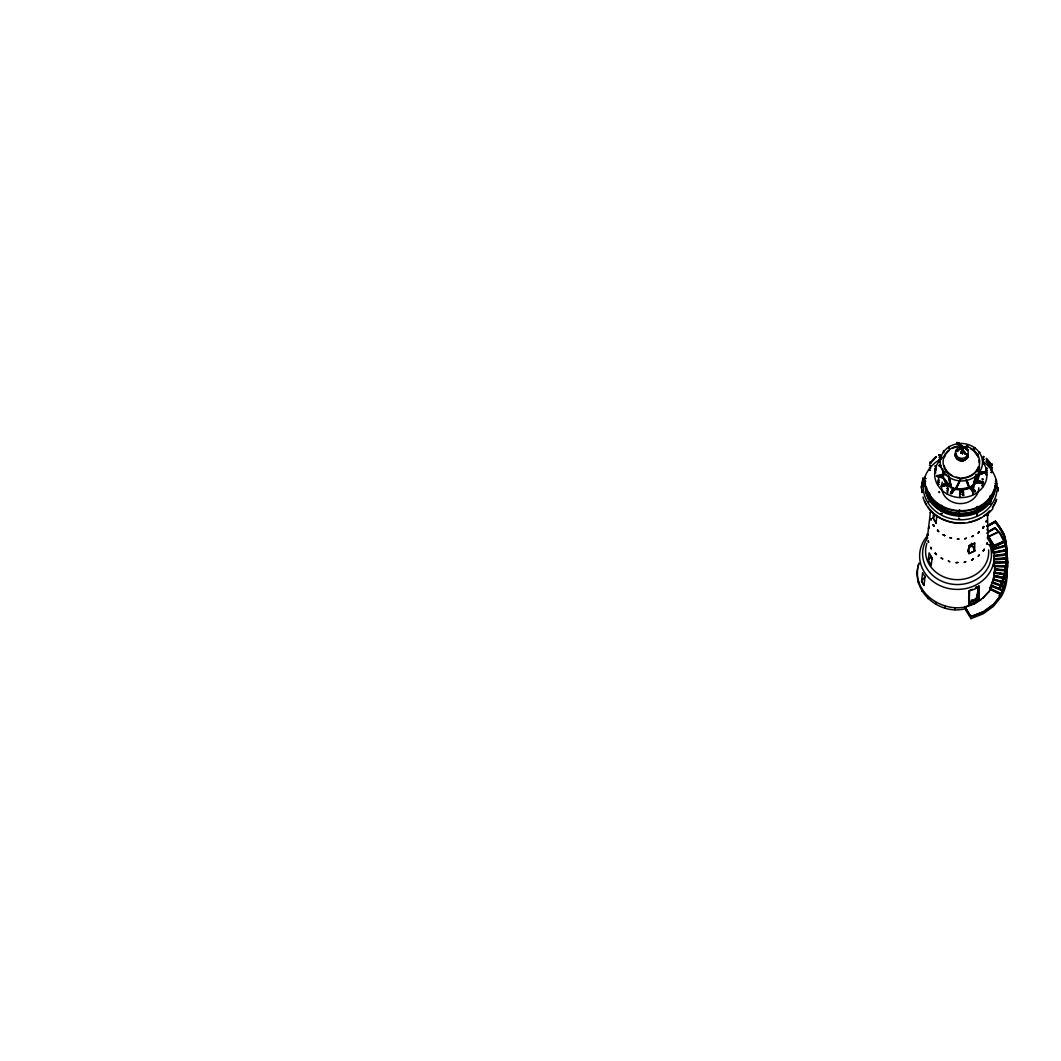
<?xml version="1.0" encoding="UTF-8"?>
<svg xmlns="http://www.w3.org/2000/svg" width="1061" height="1061" viewBox="0 0 1061 1061"><rect width="100%" height="100%" fill="white"/><g stroke="black" fill="none" stroke-linecap="round" stroke-linejoin="round"><path stroke-width="1.5" d="M963.043 492.622C960.51 491.402 964.263 489.346 963.388 493.338M953.375 491.296C951.16 489.824 954.237 492.41 953.733 489.957L952.751 489.479L952.128 491.124M981.319 599.465L974.489 603.762L969.078 604.823L968.972 590.619M1006.69 571.256A50.955 45.106 2.7 0 1 1001.053 596.905L993.361 606.428L983.123 613.842L971.027 618.629L964.94 608.842C938.76 615.433 909.423 590.314 919.012 563.126C907.977 596.11 954.728 621.07 979.184 600.102L979.276 586.242L976.133 587.25M944.409 486.044L942.672 486.19M951.677 493.219L950.629 493.206L951.438 491.787M951.465 493.564L953.308 490.089L953.176 490.832M973.759 547.264L974.688 550.951L968.998 553.603L968.998 545.686L974.727 543.113L974.688 550.964L968.958 553.55L968.162 550.274M962.407 492.291C962.831 492.079 961.319 492.052 963.109 491.986M952.088 491.057L951.2 492.065L951.982 492.384M951.478 491.88L952.327 490.461M930.272 513.073L930.457 511.826L927.632 535.473L927.632 534.213M960.072 496.694L960.033 497.503M994.237 563.152L1007.884 562.914L1007.526 566.402L994.475 565.924L994.197 562.025L1007.897 562.118L994.237 562.609L993.905 558.723L1007.008 557.874L1005.364 545.447L1003.825 541.216L1000.006 533.802L995.019 528.219M950.391 493.551L953.149 487.994M917.301 573.948L917.394 571.959M921.372 487.649L921.439 486.455M918.322 582.874L918.415 580.871M921.916 591.282L922.009 589.293M927.831 598.616L927.924 596.614M936.465 475.62L943.096 474.904M937.062 476.177L938.494 475.898M938.282 480.792C937.075 478.365 941.041 480.514 938.309 480.606M938.388 477.755C939.157 479.28 938.773 476.23 938.295 477.609M937.035 475.646C936.359 477.012 939.237 476.721 938.375 475.54L937.234 475.858M939.821 458.034C937.393 456.363 941.465 459.055 941.969 457.026M939.131 477.622L938.547 476.522M940.298 456.734L941.531 458.604L940.298 456.628M940.338 466.203L940.842 465.408L940.351 466.018M940.205 466.469L940.51 467.119M940.868 457.264L941.001 455.938L941.054 457.45M940.868 486.19L946.16 482.622L946.651 483.378L946.16 482.622M935.669 604.359L935.762 602.356M945.484 484.333L945.855 483.365L945.988 484.957M945.842 483.392L946.253 485.527L944.423 485.885M947.473 491.336C945.444 489.638 950.006 490.394 947.38 491.27M944.9 608.112L944.993 606.123M951.664 491.535L952.539 490.01M952.433 492.675L952.738 491.15M952.712 492.052L953.149 490.527M952.805 489.506L953.759 489.161M956.226 450.62L956.797 450.726M957.804 450.235L956.637 450.66M957.274 451.31L957.884 450.912M957.367 450.832L956.757 451.548L957.871 451.031M957.473 451.005L957.619 450.196M959.847 445.076L958.746 443.392M958.773 442.994L965.351 453.524M959.21 444.294L959.131 443.034M958.733 443.684L959.21 444.466M959.515 444.811L959.741 444.055M961.956 450.501L961.81 451.402A11.3 5.093 18.8 0 0 961.995 450.938L961.783 450.965A15.703 3.727 65 0 1 961.783 451.402L961.757 451.535A14.721 5.889 -31.1 0 1 961.16 452.928L961.293 453.153A14.721 5.889 -31.1 0 0 961.876 451.787L961.929 451.601A15.703 6.273 -31.1 0 0 962.062 451.058L962.3 450.474M961.995 450.726L961.903 451.694A14.721 3.488 65 0 0 962.155 453.392L962.579 453.631A14.456 3.435 65 0 1 962.261 451.097L961.982 450.633A14.456 3.435 65 0 1 961.491 451.827L961.664 452.052A14.721 3.488 65 0 0 962.009 451.416L962.035 451.296A15.703 3.727 65 0 0 962.115 450.885L961.889 451.243M961.239 451.946A14.456 3.435 65 0 0 961.73 450.753L962.181 451.654L962.194 450.978A15.703 3.727 65 0 0 962.155 451.482L962.168 451.575A14.721 5.889 -31.1 0 0 962.659 452.516L962.99 452.424A14.456 5.782 -31.1 0 1 962.327 450.912L961.677 450.925A14.456 5.782 -31.1 0 1 960.828 453.14M954.887 609.651L954.98 607.648M962.194 489.585L963.056 489.519L962.194 489.585L962.95 495.659M962.659 494.028C963.613 492.821 961.372 495.275 963.653 495.155M963.03 491.283L962.247 492.052M962.95 494.108L963.229 495.182M965.231 453.153L965.895 453.843L965.43 453.074M965.895 453.843L965.285 454.307L964.33 451.867M970.735 616.958L964.674 606.706L970.735 616.958L983.454 612.064L993.786 604.385M965.033 606.852L974.502 603.444L982.711 598.285L989.091 591.415L982.711 598.285M973.003 488.577L972.38 487.795L971.014 488.577L971.359 489.917M971.544 488.272L971.054 487.781L972.247 487.835M972.168 488.431L971.783 487.437M972.353 491.283C974.966 490.394 972.168 493.763 972.261 491.031M972.857 493.272L972.831 494.028L972.738 492.994M968.653 597.104L969.078 604.823L979.184 600.102L978.454 598.895L975.576 600.234M973.64 490.01L973.64 489.28M968.826 600.261C967.367 604.359 977.499 598.775 977.566 596.972L977.261 594.253M969.078 604.823L969.582 590.645L972.526 589.279M974.807 491.071L974.184 490.102M974.688 550.964L971.279 543.219M976.863 480.965L977.221 480.142L983.441 482.768M977.884 481.177C977.141 481.959 983.52 482.967 978.467 480.925L977.115 483.047L978.892 482.092M978.295 481.031L977.141 481.853L978.786 482.145M977.221 480.142L976.956 480.872M970.868 618.656L970.974 616.547L983.215 611.733L993.454 604.319L1001.107 594.85L1001.173 593.523M977.473 481.628C977.433 482.927 979.794 483.087 981.558 483.219M981.093 472.954L979.396 475.023L978.879 473.365M979.873 483.285L982.765 482.662L981.531 482.171L981.306 483.1M982.154 481.522L983.268 481.561L982.393 482.278M982.221 479.201C983.176 480.673 983.003 478.1 982.353 478.763M982.897 472.145L983.653 472.079M975.245 598.616L977.009 597.688L977.3 594.929M983.666 472.888C981.571 471.442 986.306 472.026 983.958 472.914M982.99 479.426L982.3 479.055M979.184 600.102L977.844 598.855L978.428 586.521L979.276 586.242L974.582 589.2L969.582 590.645M987.977 535.526L993.839 545.208L987.804 536.044M991.717 548.113L991.836 545.513L987.207 537.675M991.279 585.075L991.226 586.216L1002.751 590.911L1001.292 594.213L990.006 588.789L1001.305 594.014M993.839 545.009L992.035 546.044L991.743 545.434A6.194 2.48 -31.1 0 0 989.409 544.691A9.934 3.965 -31.1 0 1 988.308 544.532M990.192 588.245L990.138 589.372L1001.107 594.85M992.314 583.046L991.093 585.632L1002.645 590.34L1003.971 587.012L992.314 583.046L992.367 581.919L993.401 579.876L1005.165 583.351L1004.82 581.866M987.963 531.8L995.112 527.715L1000.377 533.603L1004.382 541.389L993.401 546.521L1004.396 541.19M993.414 552.715L1006.518 549.903L1005.709 546.229L992.34 549.837L993.414 552.715L1006.518 549.903M987.022 525.752L995.43 521.163A91.578 81.087 2.7 0 1 1003.733 533.63L1005.47 539.452A82.294 81.113 31.3 0 1 1002.061 583.749L1000.006 588.815L999.276 588.484L1001.319 583.431A81.458 80.278 31.3 0 0 1003.693 535.248A90.729 80.331 2.7 0 0 995.682 522.808L995.231 522.025L987.115 526.442M1005.961 550.951L1007.008 554.147L993.693 555.805M995.112 527.715L987.95 531.999M1000.006 588.815L1000.298 587.794A82.161 80.981 31.3 0 0 1004.356 535.036A91.578 81.087 2.7 0 0 995.417 521.375L995.43 521.163M993.945 559.306L1007.512 558.219L993.945 559.306L993.626 555.619L1006.504 553.829M993.865 576.521L1006.385 579.253L1005.072 582.529L993.321 579.293L994.369 572.051M993.282 582.356L993.454 578.736M994.475 565.924L993.109 565.288M994.78 569.293L1007.168 570.46L994.78 569.293L995.231 566.508L1007.512 567.171L1007.008 557.874M994.78 569.85L1007.154 571.017L1006.796 574.545L994.29 572.622L994.833 568.709M994.993 571.468L995.231 566.508M990.178 588.444L1001.16 593.722L1002.406 589.624M1001.597 593.842L1002.751 590.911M1002.645 590.34L991.093 585.42M1003.613 585.738L1002.393 589.823L991.266 585.274L989.634 588.404M992.367 581.919L1003.865 586.441L992.221 582.277M1006.504 550.102L1005.709 546.229M992.446 549.293L1006.213 545.195L992.314 548.922M1005.072 582.529L993.335 579.094M993.653 556.548L1006.451 554.969M1004.807 582.065L1005.974 579.319L1007.088 567.131M993.918 575.394L1006.478 578.006M993.945 559.85L1006.955 559.001M1006.796 574.545L994.303 572.423M1007.526 566.402L994.475 565.725M985.576 472.596C988.229 471.455 985.337 474.439 985.43 471.893M952.738 491.455L951.85 491.694M947.049 493.922L947.805 492.463L947.261 493.047M942.725 476.588C940.404 479.532 944.051 470.872 942.685 468.617M934.874 515.341L933.096 517.914L936.081 523.02L933.096 517.914L933.547 513.471M936.081 523.02L936.903 515.46M1007.168 570.46L1007.526 566.972M937.765 485.089L938.03 484.373M939.065 492.012L939.608 492.609L939.051 491.893M931.187 565.54L928.203 560.433L929.131 552.834L932.115 557.94L931.187 565.54L928.203 560.433L930.855 556.587L932.394 559.12M924.012 585.447L925.02 576.892L922.579 572.688L921.585 581.242L924.012 585.447L921.585 581.242L925.298 576.269M987.022 543.696L987.075 542.887L986.902 544.2M962.234 491.018L963.056 490.779M963.149 491.018L962.247 491.429M963.72 495.487L963.056 489.519M984.608 472.689L983.003 472.808M940.908 476.893L940.232 475.898L941.266 475.885M961.598 450.607L962.221 450.408M952.433 491.946L953.534 489.784M988.202 536.415L988.096 537.662L987.473 513.935L987.552 515.155M928.919 527.052L928.455 528.484L928.905 526.826M928.892 527.304L928.892 527.901M921.425 486.575L923.057 477.636M921.333 488.325L922.951 479.492M924.356 478.551L925.736 478.604L924.356 478.551A36.963 32.719 2.7 0 0 946.027 517.145A36.963 32.719 2.7 0 0 991.902 504.174A36.963 32.719 2.7 0 0 983.534 461.933L982.658 460.951M929.94 462.119C931.81 461.217 929.211 463.657 930.59 461.92M929.436 467.649L930.563 468.286L929.94 467.238M928.746 493.776C930.603 492.012 928.707 495.527 929.211 493.285M935.033 472.795L935.895 472.835L934.847 472.808M936.187 466.137C933.229 467.026 938.096 467.556 935.683 465.646M938.866 461.508L939.648 461.827L938.706 461.429M944.144 451.323C942.5 449.479 943.985 453.206 944.144 450.859M949.091 447.543L949.131 446.522L948.879 448.299M941.505 505.527C943.508 506.959 940.63 504.108 942.009 506.004M962.486 446.27L961.903 446.31M961.942 448.79L962.128 448.166M961.942 450.872L961.995 450.872A11.3 1.3 -74.6 0 1 961.929 451.588L961.929 451.588A15.703 3.727 65 0 1 961.876 451.005L961.889 450.753A15.703 6.273 -31.1 0 0 962.009 451.283A14.456 3.435 65 0 0 962.327 453.75M960.404 488.882L960.51 489.89L960.258 488.896M974.595 448.458L974.767 447.53L974.237 448.286M978.64 452.477L979.767 452.384L978.799 452.848M973.627 489.89L972.38 489.386L973.68 489.572M979.621 452.609L978.852 452.291M992.234 464.585C990.695 462.715 991.995 466.482 992.234 464.121M991.319 496.044L990.284 495.62L991.266 496.163M991.398 496.88L990.072 496.508L991.319 497.025M991.279 499.28L989.966 498.909L991.213 499.413M995.616 480.341C997.87 479.254 994.82 482.012 995.921 479.864M995.616 483.537C995.019 495.036 987.314 504.97 977.115 509.864M995.497 485.938C993.6 526.176 924.303 524.214 925.099 483.392M994.038 579.187L994.568 576.242M977.632 595.5C976.637 593.802 979.674 585.791 976.2 586.839M952.964 488.909L953.72 489.545M976.027 474.758L973.335 485.819L969.847 488.02L973.162 485.62L975.47 476.137M976.478 474.28L973.773 485.354L979.223 474.665L979.091 470.461M981.319 472.927L982.048 473.405L980.497 473.869L979.847 473.498L981.637 473.352L979.807 472.861M987.221 543.749L987.3 542.967M967.579 445.859A1.671 0.663 -31.1 0 1 967.141 446.23L966.438 445.806L967.632 446.416M944.038 472.636L943.017 476.933M943.919 474.333L944.807 471.389M944.966 471.654L942.99 477.556L950.775 487.198L948.362 476.535M966.465 449.174L957.38 443.034L966.16 448.352M965.722 448.843L965.895 448.617M966.253 448.604L966.239 448.432A4.496 1.737 39.5 0 0 968.255 450.129L968.056 450.381A4.496 1.737 39.5 0 0 965.987 449.413L966.213 448.498M948.428 560.937L949.927 561.826L948.348 561.176M952.778 490.752C953.149 490.023 952.088 490.169 953.693 490.461M939.582 476.694L940.709 476.296M941.677 475.912L940.338 476.044M999.356 588.59L1001.412 583.537A81.617 80.437 31.3 0 0 1004.794 539.611L1003.759 535.155A91.127 80.689 2.7 0 0 995.695 522.609L995.231 522.025M952.937 489.227L951.545 491.376L952.42 491.654M1006.292 578.63L1006.796 575.075L994.316 573.179M1003.613 585.937L1004.754 583.218M1003.865 586.441L1005.165 583.152M942.645 476.986L943.229 477.41M981.995 472.53L980.245 472.662L981.306 473.485M959.754 480.089L955.245 489.187L951.438 487.357L949.038 476.694M955.643 489.837L960.152 479.917M960.338 480.434L955.948 489.307L969.184 488.246L965.895 479.983M938.866 465.593L940.457 465.408L938.919 465.779M944.263 456.27L945.444 453.975M948.136 486.084C945.457 486.177 949.25 488.246 948.216 486.044M951.041 493.312L951.584 492.224M952.619 490.222L952.964 489.532M953.932 488.312L951.107 493.789M983.958 456.787C982.645 455.023 983.308 459.028 983.772 456.8M977.247 471.124L979.011 467.662M982.791 463.113L983.361 463.644L983.056 462.941M959.887 510.686C957.128 511.349 961.399 512.543 959.741 510.169M977.168 481.23L977.526 480.527M977.141 481.853L977.513 480.832M977.101 482.649L977.46 481.959M986.001 467.596L986.889 468.246L986.292 467.53M982.009 481.362L982.234 482.198M994.263 489.134C983.865 519.161 934.542 517.264 926.253 486.667M994.794 489.346C984.223 519.863 934.131 517.94 925.709 486.84M994.688 491.747C984.104 522.264 934.012 520.328 925.59 489.24M990.006 588.789L991.226 586.216M989.077 591.72L991.849 586.309M947.752 473.935L945.258 469.917M951.438 487.357L948.574 475.394M960.523 479.148L963.972 478.339M978.852 474.638L979.582 473.392M944.874 484.413C943.149 483.325 942.778 487.012 945.523 484.214L944.051 484.227M971.014 489.068L972.38 489.121M1003.759 535.155L1004.356 535.036M965.006 452.384L964.21 451.469L964.701 453.326M933.096 517.914L935.059 515.474M928.203 560.433L930.868 556.322M993.772 604.584L1001.465 594.876M967.287 445.885L967.539 445.58A1.671 0.663 -31.1 0 1 967.035 446.058L966.969 445.647M956.889 443.564L956.995 442.344L961.372 445.845L956.942 443.511M965.987 449.413L966.213 449.042A4.496 1.737 39.5 0 1 968.255 450.129M966.346 446.416L967.155 446.402M966.863 446.19L957.168 450.182M967.261 446.575L966.743 446.562A18.289 16.194 2.7 0 1 975.019 472.914A18.289 16.194 2.7 0 1 944.582 468.246A18.289 16.194 2.7 0 1 961.903 445.819M930.086 462.875L935.988 456.522M930.683 462.516C931.253 464.811 928.455 462.477 930.776 462.158M930.55 463.206L936.359 456.946M944.091 451.416L943.746 450.832M925.404 483.697L924.317 483.789L924.662 482.782M961.929 446.389L962.141 446.761M929.29 493.856C926.982 495.089 931.372 495.169 929.409 494.028M973.852 448.312L974.94 448.219L974.595 449.227M990.735 501.654C974.661 524.771 933.242 519.32 925.484 491.641M986.558 515.553L992.937 508.683M942.645 477.835L942.049 477.238M944.966 485.474L945.523 484.625L942.818 486.124M961.385 452.198L961.412 452.172A14.721 3.488 65 0 0 961.757 451.535L961.797 451.376A15.703 6.273 -31.1 0 0 961.929 450.832L961.836 451.044A14.456 5.782 -31.1 0 1 960.974 453.365M983.149 472.967L981.518 473.843M979.794 472.649L981.133 472.782M942.698 475.54L941.876 475.447M982.831 472.662L981.969 473.126M979.847 473.1L979.29 473.524M956.81 450.7L956.757 451.548M950.006 537.861L951.571 538.06L949.913 537.609M978.865 474.426L979.555 473.79M945.828 483.683L945.232 484.36M957.579 450.474L966.77 446.402M942.221 486.548L941.253 486.124M942.447 477.662L943.03 477.278L951.213 487.423L955.563 489.187L969.489 488.087L973.361 485.646A18.289 16.194 2.7 0 0 979.091 474.4L978.772 471.535M950.629 487.795L949.104 478.06M946.319 484.784L946.293 485.262M939.264 454.638L939.98 454.93M935.232 470.235L935.351 471.363L936.16 470.487M924.807 477.331L925.471 478.153L924.807 477.331A36.963 32.719 2.7 0 1 939.9 459.506L938.653 459.811L939.993 459.532M946.664 483.246L941.12 486.707M983.574 461.814L983.096 460.673M992.022 464.811L991.756 465.885L991.69 464.837M960.019 489.532C958.932 491.88 962.539 489.373 960.072 489.651M971.04 488.1L971.823 487.781M972.632 487.941L973.733 487.251L972.526 487.808M972.712 489.028L971.505 489.638M974.33 490.248L973.494 490.553M975.125 491.19L974.17 491.588M959.794 510.938L959.529 509.983L959.356 510.978M977.672 507.37L977.128 506.468L977.499 507.291M974.727 543.113L968.998 545.686M986.664 533.206L995.046 528.378M987.009 525.951L995.417 521.375M987.101 526.654L995.231 522.224M971.438 489.293L971.014 488.577M945.563 484.307L946.306 485.102M982.181 472.039L979.833 472.225L980.775 472.914M965.285 454.307L959.582 444.506M962.99 452.424L962.526 452.291A14.721 5.889 -31.1 0 1 962.048 451.429L962.022 451.296A11.3 1.3 -74.6 0 1 961.995 450.938A11.3 5.093 18.8 0 0 962.128 451.482L962.168 451.681A14.721 3.488 65 0 0 962.407 453.272L962.579 453.631M988.879 536.216L998.587 531.68M987.751 537.171L998.481 532.158M972.937 546.269C971.452 545.606 965.483 548.63 968.972 553.471M991.77 545.54L991.876 548.033L1003.175 542.755M1003.825 541.216L992.035 546.044M991.73 547.781L1003.772 542.144M975.483 587.9L978.428 586.521M968.998 602.98L977.844 598.855M943.733 485.195L943.043 484.917M983.454 611.865L970.749 616.759M985.324 472.278L978.56 472.835M941.12 477.026L941.704 476.376L940.364 476.389M981.849 473.763L983.308 472.914M943.534 451.416L943.667 452.623M961.704 450.991L962.102 451.084A15.703 6.273 -31.1 0 0 962.141 451.509M990.563 495.553L990.868 496.269M977.128 509.864C955.988 520.474 924.821 506.309 925.219 480.991M937.937 475.779L940.205 476.243M992.367 552.343L1006.014 549.81M993.375 553.258L1005.974 550.752M983.162 471.999L982.221 472.424M940.603 476.15L941.704 475.275L939.224 475.474L939.317 476.23M940.908 477.251L939.781 477.132M981.637 473.352L980.735 473.71M981.624 473.988L980.828 473.896M977.446 454.89L978.162 454.811M977.486 455.328L978.202 455.249M978.839 467.065L979.555 466.986M979.582 467.158L977.327 471.575M979.064 474.055L979.25 471.23M978.467 472.065L985.298 471.601M940.908 475.726L941.744 475.66M979.887 472.609L980.722 472.543M983.215 472.344L984.555 472.238M943.176 475.66L936.412 476.19M924.715 485.394L924.582 486.137L924.927 485.447M982.698 483.14C979.475 486.177 989.608 482.052 976.863 480.832M962.221 490.155L963.083 490.089M962.208 491.588L963.096 491.641M963.163 492.304L962.354 492.954M963.388 493.272L962.539 493.007M943.123 457.623L943.839 457.583M981.16 474.055L980.152 474.015M940.351 476.548L938.521 475.792M940.444 477.304L939.184 477.211M978.56 482.224L979.674 482.795L979.104 482.198M994.502 565.54L1007.141 566.004M977.884 482.689L977.128 482.808M994.82 568.908L1006.77 570.036M977.645 482.145L977.115 482.317M979.767 482.026L978.918 481.787M996.04 480.739C993.905 481.999 998.494 481.455 995.629 480.434M994.356 572.25L1006.412 574.094M993.905 575.592L1006.027 578.179M993.812 575.765L1006.305 578.431M972.141 489.638L972.075 488.856M979.674 483.418L978.335 482.768M995.802 487.994L995.364 488.604M939.051 465.248L940.351 465.739M978.295 481.27L979.064 481.588M981.359 482.516L982.579 483.02M952.99 488.537L953.786 488.856M952.566 489.373L953.348 489.691M952.924 489.957L953.706 490.288M979.741 474.678L979.091 474.4L973.361 485.646L974.011 485.925M979.595 474.771L978.918 469.864M938.972 476.416L942.088 477.967M974.887 491.893L970.881 486.959M982.871 486.004L983.083 486.734M979.807 481.734L978.521 481.283L978.746 481.906M965.855 448.511L966.08 448.763A4.496 1.737 39.5 0 0 968.056 450.381M959.82 444.4L958.786 442.702M986.558 458.352L992.022 465.116M986.16 458.763L991.531 465.421M986.451 460.753L991.916 467.516M986.04 461.164L991.425 467.821M975.841 452.649L977.526 454.718M971.584 486.522L975.536 491.548M973.985 490.434L974.78 491.415M928.547 497.145L929.834 496.72L928.494 496.999M959.117 444.227L959.224 443.989M988.587 537.33L993.454 545.381M972.844 599.744L971.651 600.818M971.266 600.049L971.81 600.95M965.046 606.733L970.987 616.693M987.247 529.121C987.539 530.977 988.109 531.057 987.26 529.81M1000.377 533.404L1003.719 539.89M1004.17 541.999L1005.961 545.686M964.476 452.662L958.905 443.803M991.823 545.845L993.229 549.134A37.321 33.037 2.7 0 1 948.561 588.484A37.321 33.037 2.7 0 1 928.004 535.195M989.409 544.691L990.536 547.357A34.443 30.49 2.7 0 1 951.531 584.094A34.443 30.49 2.7 0 1 927.725 537.715M966.558 479.758L969.847 488.02M966.942 480.925L968.03 483.683M966.677 481.031L969.555 488.723M1006.889 554.704L1007.512 558.219M1007.393 558.749L1007.937 561.853M978.905 470.235L979.343 474.028M979.303 474.267L979.396 475.023M978.746 473.405L978.826 474.492M962.751 491.044L962.844 491.787M962.446 492.145L962.473 492.848M994.489 565.341L994.727 571.693M978.375 466.84A17.772 15.729 2.7 0 1 962.38 477.861M959.303 477.755A17.772 15.729 2.7 0 1 956.266 477.158M952.035 475.434A17.772 15.729 2.7 0 1 944.078 465.593M944.343 457.45A17.772 15.729 2.7 0 1 945.497 454.917M946.253 453.723A17.772 15.729 2.7 0 1 949.184 450.567M952.937 448.206A17.772 15.729 2.7 0 1 957.274 446.787M970.696 448.843A17.772 15.729 2.7 0 1 978.229 457.371M978.945 460.05A17.772 15.729 2.7 0 1 979.117 462.782M975.284 452.795A17.772 15.729 2.7 0 1 976.995 455.103M967.738 457.119A6.326 5.597 2.7 0 1 967.062 458.458M963.136 460.925A6.326 5.597 2.7 0 1 959.86 460.806M955.523 456.681A6.326 5.597 2.7 0 1 955.351 455.222M967.725 455.116A6.021 5.332 2.7 0 1 964.568 459.625M963.096 460.103A6.021 5.332 2.7 0 1 955.842 456.058M967.552 453.962A6.021 5.332 2.7 0 1 963.083 460.341A6.021 5.332 2.7 0 1 955.828 456.31M968.162 455.129A6.459 5.716 2.7 0 1 960.669 460.527A6.459 5.716 2.7 0 1 955.523 453.193M968.149 455.368A6.459 5.716 2.7 0 1 960.656 460.766A6.459 5.716 2.7 0 1 955.51 453.432M966.73 457.357A5.889 5.212 2.7 0 1 965.749 458.405M960.033 459.546A5.889 5.212 2.7 0 1 958.627 458.975M956.545 456.999A5.889 5.212 2.7 0 1 956.001 455.713M967.605 454.784A5.889 5.212 2.7 0 1 967.353 456.124M967.433 454.519A5.889 5.212 2.7 0 1 966.796 455.753M956.611 455.394A5.889 5.212 2.7 0 1 956.067 454.108M960.152 459.188A5.451 4.828 2.7 0 1 958.852 458.657M962.844 452.211A14.456 5.782 -31.1 0 1 962.194 450.686M986.279 469.32A26.18 23.183 2.7 0 1 954.104 496.747A26.18 23.183 2.7 0 1 941.637 458.405M983.852 463.63A26.18 23.183 2.7 0 1 985.271 466.402M969.489 488.087A18.289 16.194 2.7 0 1 955.563 489.187M951.213 487.423A18.289 16.194 2.7 0 1 943.03 477.278M978.839 487.742A18.66 16.525 2.7 0 1 959.635 503.577A18.66 16.525 2.7 0 1 941.545 486.389M941.664 484.957A18.66 16.525 2.7 0 1 942.327 482.132M996.597 499.293A38.116 33.753 2.7 0 1 992.512 507.291M989.621 510.858A38.116 33.753 2.7 0 1 983.719 515.951M981.014 517.662A38.116 33.753 2.7 0 1 968.865 522.171M963.945 522.861A38.116 33.753 2.7 0 1 941.492 518.511M940.059 517.755A38.116 33.753 2.7 0 1 927.341 506.177M926.532 504.903A38.116 33.753 2.7 0 1 924.463 500.858M922.168 492.264A38.116 33.753 2.7 0 1 921.982 489.307M998.136 487.675A38.116 33.753 2.7 0 1 998.176 490.606M996.571 499.625A38.116 33.753 2.7 0 1 992.499 507.622M988.52 512.317A38.116 33.753 2.7 0 1 927.327 506.508M926.518 505.235A38.116 33.753 2.7 0 1 922.977 496.959M922.155 492.596A38.116 33.753 2.7 0 1 921.956 489.638M998.122 488.007A38.116 33.753 2.7 0 1 998.162 490.951M988.613 549.93A31.578 27.957 2.7 0 1 953.733 579.465A31.578 27.957 2.7 0 1 926.903 543.365M978.361 474.373A17.56 15.544 2.7 0 1 973.932 484.214M972.857 485.169A17.56 15.544 2.7 0 1 964.86 488.909L960.298 489.28A17.56 15.544 2.7 0 1 955.775 488.577M951.598 486.88A17.56 15.544 2.7 0 1 944.144 478.445M927.38 535.42L927.433 533.736L927.38 535.42M987.658 515.58L987.725 513.909L987.658 515.58M988.348 537.635L988.414 535.951L988.348 537.635M930.882 547.463L931.386 549.028L930.908 547.37M933.415 524.771L934.144 526.243L933.415 524.771M986.491 520.527L986.054 522.092L986.637 520.606M928.282 540.964L928.627 542.423L928.136 540.911M930.974 518.643L931.094 520.142L930.988 518.511M983.64 526.588L982.818 528.007L983.64 526.588M984.051 549.386L983.229 550.805L984.051 549.386M999.555 588.139L1000.271 588.444L999.555 588.139M999.197 595.897L999.9 596.202L999.223 595.871M979.117 531.786L978.123 533.113L979.117 531.786M979.25 554.876L978.269 556.229L979.25 554.876M982.99 527.874L983.812 526.601L982.99 527.874M983.414 550.686L984.25 549.412L983.414 550.686M924.264 480.792L925.59 481.163L924.264 480.792M929.542 465.262L930.868 465.62L929.542 465.262M929.569 470.116L930.391 470.355L929.569 470.116M928.388 499.081L929.701 499.439L928.388 499.081M928.521 501.548L929.343 501.773L928.574 501.455M935.232 465.872L936.332 466.164L935.232 465.872M934.993 468.551L936.306 468.922L934.993 468.551M938.866 455.408L940.179 455.779L938.866 455.408M938.998 454.758L940.099 455.063L938.998 454.758M937.911 481.946L939.237 482.304L937.911 481.946M938.07 484.055L938.892 484.28L938.07 484.055M941.213 506.256L942.539 506.614L941.213 506.256M941.107 508.657L942.42 509.015L941.107 508.657M940.988 511.044L942.314 511.415L940.988 511.044M941.12 513.511L941.956 513.749L941.12 513.511M947.261 485.779L948.362 486.084L947.261 485.779M947.022 488.458L948.335 488.829L947.022 488.458M959.595 491.933L960.921 492.304L959.595 491.933M959.502 493.975L960.815 494.333L959.502 493.975M959.648 496.084L960.47 496.309L959.701 495.991M958.706 513.511L960.033 513.869L958.786 513.365M958.6 515.898L959.913 516.269L958.6 515.898M958.733 518.365L959.555 518.604L958.733 518.365M972.619 486.694L973.719 486.999L972.619 486.694M982.685 459.055L984.011 459.413L982.685 459.055M976.704 507.543L978.017 507.901L976.704 507.543M976.584 509.943L977.91 510.301L976.584 509.943M976.478 512.344L977.791 512.702L976.478 512.344M976.611 514.81L977.433 515.036L976.65 514.718M981.982 485.659L982.818 485.885L981.982 485.659M985.802 468.365L987.128 468.723L985.802 468.365M985.709 470.408L987.022 470.766L985.775 470.262M985.762 474.546L986.584 474.771L985.762 474.546M991.014 467.49L992.327 467.848L991.014 467.49M990.894 469.89L992.221 470.248L990.894 469.89M991.027 472.357L991.849 472.583L991.08 472.264M989.847 501.309L991.173 501.667L989.847 501.309M989.979 503.776L990.802 504.002L989.979 503.776M995.245 483.365L996.558 483.736L995.245 483.365M995.125 485.766L996.451 486.137L995.125 485.766M973.216 535.739L971.836 536.747L973.123 535.765M972.977 559.067L971.624 560.089L972.977 559.067M933.203 524.797L933.945 526.336L933.203 524.797M966.332 538.192L964.741 538.855L966.332 538.192M965.682 561.654L964.104 562.343L965.656 561.733M971.624 559.876L973.096 559.2L971.624 559.876M937.42 530.341L938.561 531.641L937.486 530.301M935.139 553.365L936.266 554.664L935.192 553.325M958.945 538.988L957.221 539.16L958.839 539.015M957.858 562.489L956.133 562.675L957.858 562.489M937.619 530.182L938.733 531.481L937.685 530.142M935.338 553.192L936.465 554.492L935.404 553.166M943.11 534.757L944.688 535.46L943.11 534.757M941.173 558.033L942.712 558.829L941.173 558.033M944.648 535.566L943.216 534.651L944.542 535.659M957.115 456.522A6.459 5.716 2.7 0 0 967.99 454.36A6.459 5.716 2.7 0 0 960.324 447.066A6.459 5.716 2.7 0 0 957.115 456.522M945.974 474.904A21.154 18.727 2.7 0 0 981.624 467.795A21.154 18.727 2.7 0 0 956.491 443.922A21.154 18.727 2.7 0 0 945.974 474.904"/></g></svg>
